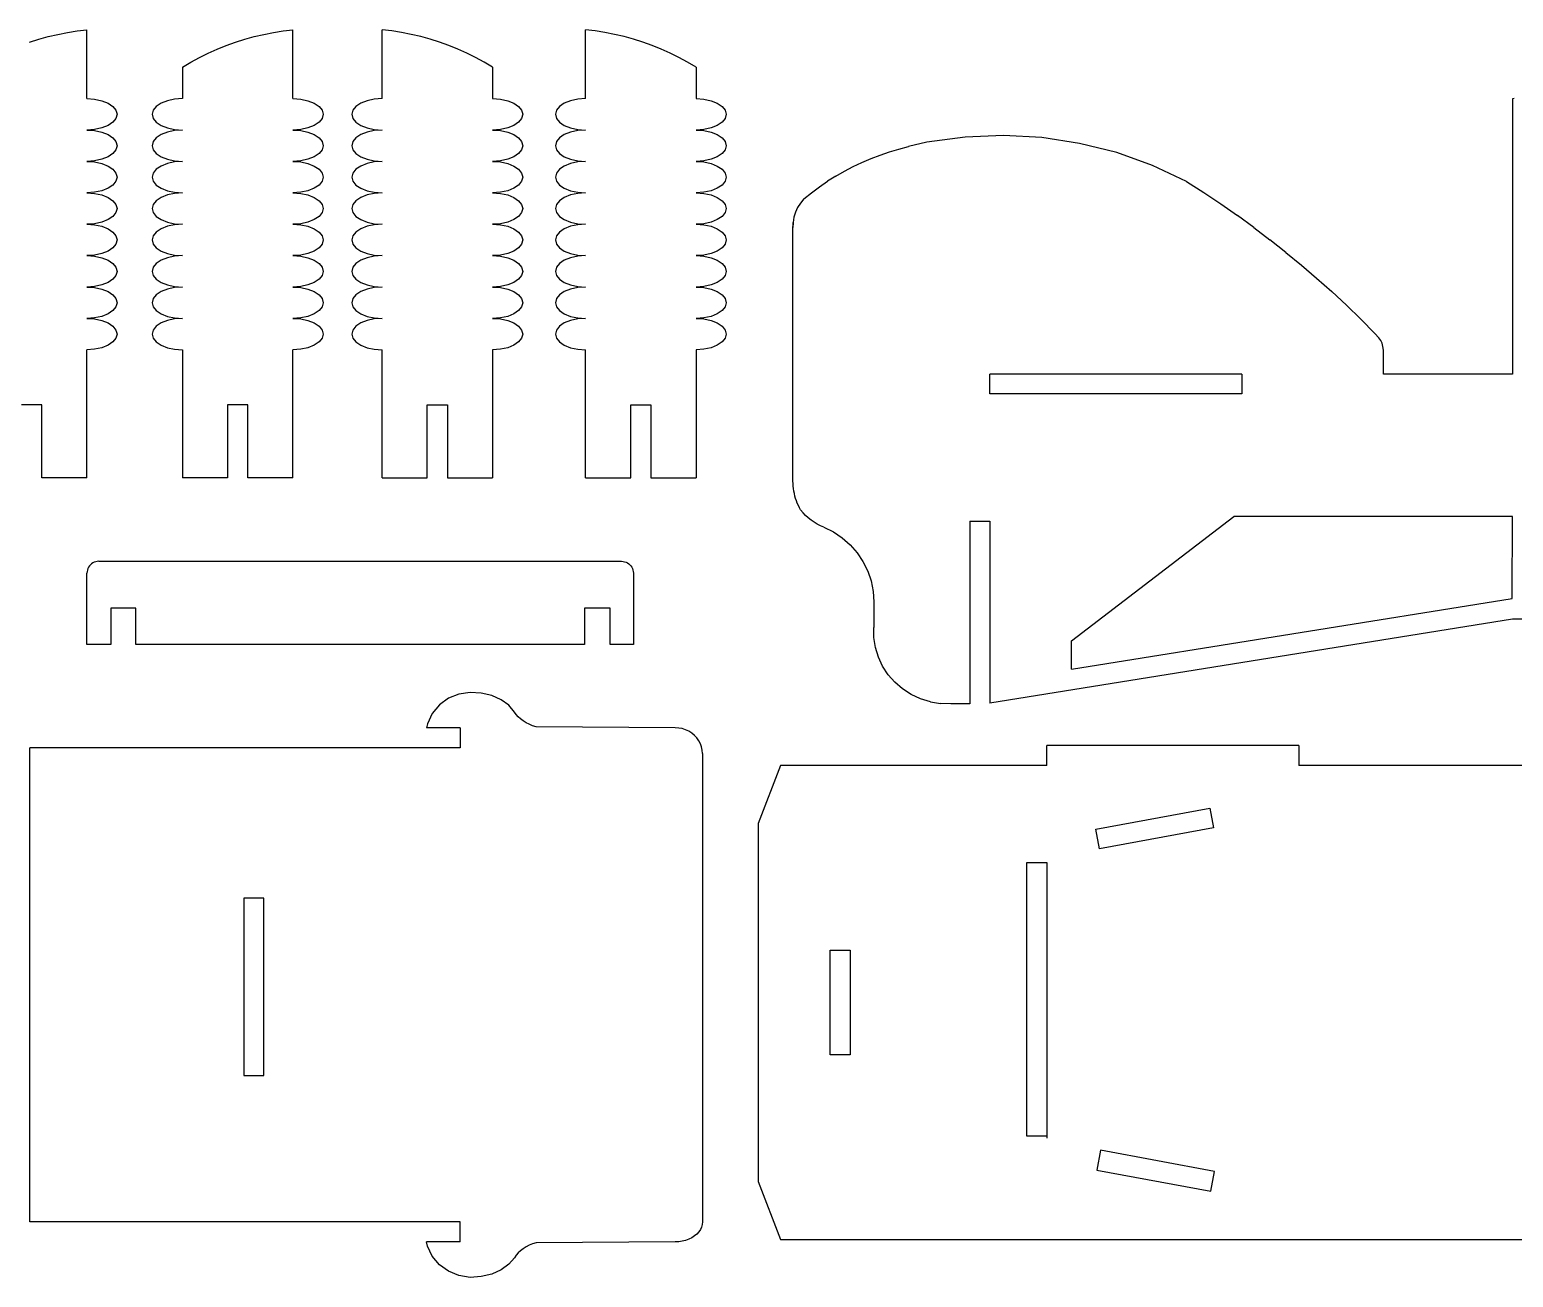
# Model space of a CAD drawing. Extents: x -264 to 264, y -276 to 276.
# Drawn here: x -4.7 to 143, y -270.2 to -146 of the extents above; entities that cross this region are included whole.
import ezdxf

# ---------------------------------------------------------------- set-up
doc = ezdxf.new("R2010")
doc.units = 0
doc.header["$MEASUREMENT"] = 0
doc.layers.get('0').update_dxf_attribs({"linetype": 'CONTINUOUS'})

msp = doc.modelspace()

# ---------------------------------------------------------------- linework, layer by layer
for p, q in [((-0.96, -146.31), (0, -146.15)), ((0, -146.15), (0.97, -146.04)), ((0.98, -152.9), (0.97, -146.04)), ((19.55, -146.31), (20.52, -146.15)), ((20.52, -146.15), (21.48, -146.04)), ((21.49, -152.9), (21.48, -146.04)), ((30.37, -152.9), (30.37, -146.04)), ((31.34, -146.15), (30.37, -146.04)), ((32.3, -146.31), (31.34, -146.15)), ((50.62, -152.9), (50.62, -146.04)), ((51.59, -146.15), (50.62, -146.04)), ((52.55, -146.31), (51.59, -146.15)), ((-4.74, -147.29), (-3.81, -146.99)), ((-3.81, -146.99), (-2.87, -146.73)), ((-2.87, -146.73), (-1.92, -146.5)), ((-1.92, -146.5), (-0.96, -146.31)), ((13.95, -147.98), (14.86, -147.62)), ((14.86, -147.62), (15.78, -147.29)), ((15.78, -147.29), (16.71, -146.99)), ((16.71, -146.99), (17.65, -146.73)), ((17.65, -146.73), (18.6, -146.5)), ((18.6, -146.5), (19.55, -146.31)), ((33.26, -146.5), (32.3, -146.31)), ((34.21, -146.73), (33.26, -146.5)), ((35.15, -146.99), (34.21, -146.73)), ((36.08, -147.29), (35.15, -146.99)), ((37, -147.62), (36.08, -147.29)), ((37.9, -147.98), (37, -147.62)), ((53.51, -146.5), (52.55, -146.31)), ((54.46, -146.73), (53.51, -146.5)), ((55.4, -146.99), (54.46, -146.73)), ((56.33, -147.29), (55.4, -146.99)), ((57.25, -147.62), (56.33, -147.29)), ((58.15, -147.98), (57.25, -147.62)), ((11.33, -149.28), (12.19, -148.82)), ((12.19, -148.82), (13.06, -148.38)), ((13.06, -148.38), (13.95, -147.98)), ((38.79, -148.38), (37.9, -147.98)), ((39.67, -148.82), (38.79, -148.38)), ((40.53, -149.28), (39.67, -148.82)), ((59.04, -148.38), (58.15, -147.98)), ((59.92, -148.82), (59.04, -148.38)), ((60.78, -149.28), (59.92, -148.82)), ((10.49, -149.78), (11.33, -149.28)), ((10.49, -149.78), (10.49, -152.9)), ((41.37, -149.78), (40.53, -149.28)), ((41.37, -149.78), (41.37, -152.9)), ((61.62, -149.78), (60.78, -149.28)), ((61.62, -149.78), (61.62, -152.9)), ((0.98, -152.9), (1.75, -152.95)), ((1.75, -152.95), (2.48, -153.11)), ((2.48, -153.11), (3.1, -153.36)), ((3.1, -153.36), (3.57, -153.68)), ((8.37, -153.36), (7.89, -153.68)), ((8.99, -153.11), (8.37, -153.36)), ((9.71, -152.95), (8.99, -153.11)), ((10.49, -152.9), (9.71, -152.95)), ((21.49, -152.9), (22.27, -152.95)), ((22.27, -152.95), (22.99, -153.11)), ((22.99, -153.11), (23.61, -153.36)), ((23.61, -153.36), (24.09, -153.68)), ((28.24, -153.36), (27.77, -153.68)), ((28.87, -153.11), (28.24, -153.36)), ((29.59, -152.95), (28.87, -153.11)), ((30.37, -152.9), (29.59, -152.95)), ((41.37, -152.9), (42.14, -152.95)), ((42.14, -152.95), (42.87, -153.11)), ((42.87, -153.11), (43.49, -153.36)), ((43.49, -153.36), (43.96, -153.68)), ((48.49, -153.36), (48.02, -153.68)), ((49.12, -153.11), (48.49, -153.36)), ((49.84, -152.95), (49.12, -153.11)), ((50.62, -152.9), (49.84, -152.95)), ((61.62, -152.9), (62.39, -152.95)), ((62.39, -152.95), (63.12, -153.11)), ((63.12, -153.11), (63.74, -153.36)), ((63.74, -153.36), (64.21, -153.68)), ((143.05, -152.9), (142.91, -152.91)), ((142.91, -152.91), (142.91, -180.31)), ((3.57, -153.68), (3.87, -154.06)), ((3.87, -154.87), (3.57, -155.25)), ((3.87, -154.06), (3.98, -154.46)), ((3.98, -154.46), (3.87, -154.87)), ((7.59, -154.06), (7.49, -154.46)), ((7.49, -154.46), (7.59, -154.87)), ((7.89, -153.68), (7.59, -154.06)), ((7.59, -154.87), (7.89, -155.25)), ((24.09, -153.68), (24.39, -154.06)), ((24.39, -154.87), (24.09, -155.25)), ((24.39, -154.06), (24.49, -154.46)), ((24.49, -154.46), (24.39, -154.87)), ((27.47, -154.06), (27.37, -154.46)), ((27.37, -154.46), (27.47, -154.87)), ((27.77, -153.68), (27.47, -154.06)), ((27.47, -154.87), (27.77, -155.25)), ((43.96, -153.68), (44.26, -154.06)), ((44.26, -154.87), (43.96, -155.25)), ((44.26, -154.06), (44.37, -154.46)), ((44.37, -154.46), (44.26, -154.87)), ((47.72, -154.06), (47.62, -154.46)), ((47.62, -154.46), (47.72, -154.87)), ((48.02, -153.68), (47.72, -154.06)), ((47.72, -154.87), (48.02, -155.25)), ((64.21, -153.68), (64.51, -154.06)), ((64.51, -154.87), (64.21, -155.25)), ((64.51, -154.06), (64.62, -154.46)), ((64.62, -154.46), (64.51, -154.87)), ((1.75, -155.97), (0.98, -156.03)), ((0.98, -156.03), (1.75, -156.08)), ((2.48, -155.82), (1.75, -155.97)), ((1.75, -156.08), (2.48, -156.24)), ((3.1, -155.57), (2.48, -155.82)), ((2.48, -156.24), (3.1, -156.48)), ((3.57, -155.25), (3.1, -155.57)), ((3.1, -156.48), (3.57, -156.81)), ((7.89, -155.25), (8.37, -155.57)), ((8.37, -156.48), (7.89, -156.81)), ((8.37, -155.57), (8.99, -155.82)), ((8.99, -156.24), (8.37, -156.48)), ((8.99, -155.82), (9.71, -155.97)), ((9.71, -156.08), (8.99, -156.24)), ((9.71, -155.97), (10.49, -156.03)), ((10.49, -156.03), (9.71, -156.08)), ((22.27, -155.97), (21.49, -156.03)), ((21.49, -156.03), (22.27, -156.08)), ((22.99, -155.82), (22.27, -155.97)), ((22.27, -156.08), (22.99, -156.24)), ((23.61, -155.57), (22.99, -155.82)), ((22.99, -156.24), (23.61, -156.48)), ((24.09, -155.25), (23.61, -155.57)), ((23.61, -156.48), (24.09, -156.81)), ((27.77, -155.25), (28.24, -155.57)), ((28.24, -156.48), (27.77, -156.81)), ((28.24, -155.57), (28.87, -155.82)), ((28.87, -156.24), (28.24, -156.48)), ((28.87, -155.82), (29.59, -155.97)), ((29.59, -156.08), (28.87, -156.24)), ((29.59, -155.97), (30.37, -156.03)), ((30.37, -156.03), (29.59, -156.08)), ((42.14, -155.97), (41.37, -156.03)), ((41.37, -156.03), (42.14, -156.08)), ((42.87, -155.82), (42.14, -155.97)), ((42.14, -156.08), (42.87, -156.24)), ((43.49, -155.57), (42.87, -155.82)), ((42.87, -156.24), (43.49, -156.48)), ((43.96, -155.25), (43.49, -155.57)), ((43.49, -156.48), (43.96, -156.81)), ((48.02, -155.25), (48.49, -155.57)), ((48.49, -156.48), (48.02, -156.81)), ((48.49, -155.57), (49.12, -155.82)), ((49.12, -156.24), (48.49, -156.48)), ((49.12, -155.82), (49.84, -155.97)), ((49.84, -156.08), (49.12, -156.24)), ((49.84, -155.97), (50.62, -156.03)), ((50.62, -156.03), (49.84, -156.08)), ((62.39, -155.97), (61.62, -156.03)), ((61.62, -156.03), (62.39, -156.08)), ((63.12, -155.82), (62.39, -155.97)), ((62.39, -156.08), (63.12, -156.24)), ((63.74, -155.57), (63.12, -155.82)), ((63.12, -156.24), (63.74, -156.48)), ((64.21, -155.25), (63.74, -155.57)), ((63.74, -156.48), (64.21, -156.81)), ((3.57, -156.81), (3.87, -157.18)), ((3.87, -157.99), (3.57, -158.37)), ((3.87, -157.18), (3.98, -157.59)), ((3.98, -157.59), (3.87, -157.99)), ((7.59, -157.18), (7.49, -157.59)), ((7.49, -157.59), (7.59, -157.99)), ((7.89, -156.81), (7.59, -157.18)), ((7.59, -157.99), (7.89, -158.37)), ((24.09, -156.81), (24.39, -157.18)), ((24.39, -157.99), (24.09, -158.37)), ((24.39, -157.18), (24.49, -157.59)), ((24.49, -157.59), (24.39, -157.99)), ((27.47, -157.18), (27.37, -157.59)), ((27.37, -157.59), (27.47, -157.99)), ((27.77, -156.81), (27.47, -157.18)), ((27.47, -157.99), (27.77, -158.37)), ((43.96, -156.81), (44.26, -157.18)), ((44.26, -157.99), (43.96, -158.37)), ((44.26, -157.18), (44.37, -157.59)), ((44.37, -157.59), (44.26, -157.99)), ((47.72, -157.18), (47.62, -157.59)), ((47.62, -157.59), (47.72, -157.99)), ((48.02, -156.81), (47.72, -157.18)), ((47.72, -157.99), (48.02, -158.37)), ((64.21, -156.81), (64.51, -157.18)), ((64.51, -157.99), (64.21, -158.37)), ((64.51, -157.18), (64.62, -157.59)), ((64.62, -157.59), (64.51, -157.99)), ((80.88, -158.2), (81.81, -157.92)), ((81.81, -157.92), (82.76, -157.68)), ((84.61, -157.24), (82.76, -157.68)), ((88.4, -156.73), (84.61, -157.24)), ((92.22, -156.57), (88.4, -156.73)), ((96.04, -156.78), (92.22, -156.57)), ((99.81, -157.35), (96.04, -156.78)), ((103.5, -158.27), (99.81, -157.35)), ((1.75, -159.1), (0.98, -159.15)), ((0.98, -159.15), (1.75, -159.2)), ((2.48, -158.94), (1.75, -159.1)), ((1.75, -159.2), (2.48, -159.36)), ((3.1, -158.69), (2.48, -158.94)), ((2.48, -159.36), (3.1, -159.61)), ((3.57, -158.37), (3.1, -158.69)), ((7.89, -158.37), (8.37, -158.69)), ((8.37, -158.69), (8.99, -158.94)), ((8.99, -159.36), (8.37, -159.61)), ((8.99, -158.94), (9.71, -159.1)), ((9.71, -159.2), (8.99, -159.36)), ((9.71, -159.1), (10.49, -159.15)), ((10.49, -159.15), (9.71, -159.2)), ((22.27, -159.1), (21.49, -159.15)), ((21.49, -159.15), (22.27, -159.2)), ((22.99, -158.94), (22.27, -159.1)), ((22.27, -159.2), (22.99, -159.36)), ((23.61, -158.69), (22.99, -158.94)), ((22.99, -159.36), (23.61, -159.61)), ((24.09, -158.37), (23.61, -158.69)), ((27.77, -158.37), (28.24, -158.69)), ((28.24, -158.69), (28.87, -158.94)), ((28.87, -159.36), (28.24, -159.61)), ((28.87, -158.94), (29.59, -159.1)), ((29.59, -159.2), (28.87, -159.36)), ((29.59, -159.1), (30.37, -159.15)), ((30.37, -159.15), (29.59, -159.2)), ((42.14, -159.1), (41.37, -159.15)), ((41.37, -159.15), (42.14, -159.2)), ((42.87, -158.94), (42.14, -159.1)), ((42.14, -159.2), (42.87, -159.36)), ((43.49, -158.69), (42.87, -158.94)), ((42.87, -159.36), (43.49, -159.61)), ((43.96, -158.37), (43.49, -158.69)), ((48.02, -158.37), (48.49, -158.69)), ((48.49, -158.69), (49.12, -158.94)), ((49.12, -159.36), (48.49, -159.61)), ((49.12, -158.94), (49.84, -159.1)), ((49.84, -159.2), (49.12, -159.36)), ((49.84, -159.1), (50.62, -159.15)), ((50.62, -159.15), (49.84, -159.2)), ((62.39, -159.1), (61.62, -159.15)), ((61.62, -159.15), (62.39, -159.2)), ((63.12, -158.94), (62.39, -159.1)), ((62.39, -159.2), (63.12, -159.36)), ((63.74, -158.69), (63.12, -158.94)), ((63.12, -159.36), (63.74, -159.61)), ((64.21, -158.37), (63.74, -158.69)), ((77.26, -159.67), (78.14, -159.25)), ((78.14, -159.25), (79.04, -158.87)), ((79.04, -158.87), (79.95, -158.52)), ((79.95, -158.52), (80.88, -158.2)), ((107.06, -159.54), (103.5, -158.27)), ((3.1, -159.61), (3.57, -159.93)), ((3.57, -159.93), (3.87, -160.31)), ((3.87, -160.31), (3.98, -160.71)), ((3.98, -160.71), (3.87, -161.12)), ((7.59, -160.31), (7.49, -160.71)), ((7.49, -160.71), (7.59, -161.12)), ((7.89, -159.93), (7.59, -160.31)), ((8.37, -159.61), (7.89, -159.93)), ((23.61, -159.61), (24.09, -159.93)), ((24.09, -159.93), (24.39, -160.31)), ((24.39, -160.31), (24.49, -160.71)), ((24.49, -160.71), (24.39, -161.12)), ((27.47, -160.31), (27.37, -160.71)), ((27.37, -160.71), (27.47, -161.12)), ((27.77, -159.93), (27.47, -160.31)), ((28.24, -159.61), (27.77, -159.93)), ((43.49, -159.61), (43.96, -159.93)), ((43.96, -159.93), (44.26, -160.31)), ((44.26, -160.31), (44.37, -160.71)), ((44.37, -160.71), (44.26, -161.12)), ((47.72, -160.31), (47.62, -160.71)), ((47.62, -160.71), (47.72, -161.12)), ((48.02, -159.93), (47.72, -160.31)), ((48.49, -159.61), (48.02, -159.93)), ((63.74, -159.61), (64.21, -159.93)), ((64.21, -159.93), (64.51, -160.31)), ((64.51, -160.31), (64.62, -160.71)), ((64.62, -160.71), (64.51, -161.12)), ((75.54, -160.61), (74.71, -161.13)), ((75.54, -160.61), (76.39, -160.13)), ((76.39, -160.13), (77.26, -159.67)), ((110.46, -161.14), (107.06, -159.54)), ((1.75, -162.22), (0.98, -162.28)), ((0.98, -162.28), (1.75, -162.33)), ((2.48, -162.07), (1.75, -162.22)), ((1.75, -162.33), (2.48, -162.49)), ((3.1, -161.82), (2.48, -162.07)), ((3.57, -161.5), (3.1, -161.82)), ((3.87, -161.12), (3.57, -161.5)), ((7.59, -161.12), (7.89, -161.5)), ((7.89, -161.5), (8.37, -161.82)), ((8.37, -161.82), (8.99, -162.07)), ((8.99, -162.07), (9.71, -162.22)), ((9.71, -162.33), (8.99, -162.49)), ((9.71, -162.22), (10.49, -162.28)), ((10.49, -162.28), (9.71, -162.33)), ((22.27, -162.22), (21.49, -162.28)), ((21.49, -162.28), (22.27, -162.33)), ((22.99, -162.07), (22.27, -162.22)), ((22.27, -162.33), (22.99, -162.49)), ((23.61, -161.82), (22.99, -162.07)), ((24.09, -161.5), (23.61, -161.82)), ((24.39, -161.12), (24.09, -161.5)), ((27.47, -161.12), (27.77, -161.5)), ((27.77, -161.5), (28.24, -161.82)), ((28.24, -161.82), (28.87, -162.07)), ((28.87, -162.07), (29.59, -162.22)), ((29.59, -162.33), (28.87, -162.49)), ((29.59, -162.22), (30.37, -162.28)), ((30.37, -162.28), (29.59, -162.33)), ((42.14, -162.22), (41.37, -162.28)), ((41.37, -162.28), (42.14, -162.33)), ((42.87, -162.07), (42.14, -162.22)), ((42.14, -162.33), (42.87, -162.49)), ((43.49, -161.82), (42.87, -162.07)), ((43.96, -161.5), (43.49, -161.82)), ((44.26, -161.12), (43.96, -161.5)), ((47.72, -161.12), (48.02, -161.5)), ((48.02, -161.5), (48.49, -161.82)), ((48.49, -161.82), (49.12, -162.07)), ((49.12, -162.07), (49.84, -162.22)), ((49.84, -162.33), (49.12, -162.49)), ((49.84, -162.22), (50.62, -162.28)), ((50.62, -162.28), (49.84, -162.33)), ((62.39, -162.22), (61.62, -162.28)), ((61.62, -162.28), (62.39, -162.33)), ((63.12, -162.07), (62.39, -162.22)), ((62.39, -162.33), (63.12, -162.49)), ((63.74, -161.82), (63.12, -162.07)), ((64.21, -161.5), (63.74, -161.82)), ((64.51, -161.12), (64.21, -161.5)), ((72.35, -162.88), (73.12, -162.26)), ((73.12, -162.26), (73.9, -161.68)), ((73.9, -161.68), (74.71, -161.13)), ((110.46, -161.14), (112.17, -162.24)), ((112.17, -162.24), (113.85, -163.38)), ((2.48, -162.49), (3.1, -162.73)), ((3.1, -162.73), (3.57, -163.06)), ((3.57, -163.06), (3.87, -163.43)), ((3.87, -163.43), (3.98, -163.84)), ((3.98, -163.84), (3.87, -164.24)), ((7.59, -163.43), (7.49, -163.84)), ((7.49, -163.84), (7.59, -164.24)), ((7.89, -163.06), (7.59, -163.43)), ((8.37, -162.73), (7.89, -163.06)), ((8.99, -162.49), (8.37, -162.73)), ((22.99, -162.49), (23.61, -162.73)), ((23.61, -162.73), (24.09, -163.06)), ((24.09, -163.06), (24.39, -163.43)), ((24.39, -163.43), (24.49, -163.84)), ((24.49, -163.84), (24.39, -164.24)), ((27.47, -163.43), (27.37, -163.84)), ((27.37, -163.84), (27.47, -164.24)), ((27.77, -163.06), (27.47, -163.43)), ((28.24, -162.73), (27.77, -163.06)), ((28.87, -162.49), (28.24, -162.73)), ((42.87, -162.49), (43.49, -162.73)), ((43.49, -162.73), (43.96, -163.06)), ((43.96, -163.06), (44.26, -163.43)), ((44.26, -163.43), (44.37, -163.84)), ((44.37, -163.84), (44.26, -164.24)), ((47.72, -163.43), (47.62, -163.84)), ((47.62, -163.84), (47.72, -164.24)), ((48.02, -163.06), (47.72, -163.43)), ((48.49, -162.73), (48.02, -163.06)), ((49.12, -162.49), (48.49, -162.73)), ((63.12, -162.49), (63.74, -162.73)), ((63.74, -162.73), (64.21, -163.06)), ((64.21, -163.06), (64.51, -163.43)), ((64.51, -163.43), (64.62, -163.84)), ((64.62, -163.84), (64.51, -164.24)), ((71.73, -163.74), (71.51, -164.21)), ((72.01, -163.29), (71.73, -163.74)), ((72.35, -162.88), (72.01, -163.29)), ((113.85, -163.38), (115.51, -164.54)), ((1.75, -165.35), (0.98, -165.4)), ((0.98, -165.4), (1.75, -165.45)), ((2.48, -165.19), (1.75, -165.35)), ((3.1, -164.94), (2.48, -165.19)), ((3.57, -164.62), (3.1, -164.94)), ((3.87, -164.24), (3.57, -164.62)), ((7.59, -164.24), (7.89, -164.62)), ((7.89, -164.62), (8.37, -164.94)), ((8.37, -164.94), (8.99, -165.19)), ((8.99, -165.19), (9.71, -165.35)), ((9.71, -165.35), (10.49, -165.4)), ((10.49, -165.4), (9.71, -165.45)), ((22.27, -165.35), (21.49, -165.4)), ((21.49, -165.4), (22.27, -165.45)), ((22.99, -165.19), (22.27, -165.35)), ((23.61, -164.94), (22.99, -165.19)), ((24.09, -164.62), (23.61, -164.94)), ((24.39, -164.24), (24.09, -164.62)), ((27.47, -164.24), (27.77, -164.62)), ((27.77, -164.62), (28.24, -164.94)), ((28.24, -164.94), (28.87, -165.19)), ((28.87, -165.19), (29.59, -165.35)), ((29.59, -165.35), (30.37, -165.4)), ((30.37, -165.4), (29.59, -165.45)), ((42.14, -165.35), (41.37, -165.4)), ((41.37, -165.4), (42.14, -165.45)), ((42.87, -165.19), (42.14, -165.35)), ((43.49, -164.94), (42.87, -165.19)), ((43.96, -164.62), (43.49, -164.94)), ((44.26, -164.24), (43.96, -164.62)), ((47.72, -164.24), (48.02, -164.62)), ((48.02, -164.62), (48.49, -164.94)), ((48.49, -164.94), (49.12, -165.19)), ((49.12, -165.19), (49.84, -165.35)), ((49.84, -165.35), (50.62, -165.4)), ((50.62, -165.4), (49.84, -165.45)), ((62.39, -165.35), (61.62, -165.4)), ((61.62, -165.4), (62.39, -165.45)), ((63.12, -165.19), (62.39, -165.35)), ((63.74, -164.94), (63.12, -165.19)), ((64.21, -164.62), (63.74, -164.94)), ((64.51, -164.24), (64.21, -164.62)), ((71.27, -165.99), (71.28, -165.22)), ((71.28, -165.22), (71.27, -165.73)), ((71.36, -164.71), (71.28, -165.22)), ((71.51, -164.21), (71.36, -164.71)), ((117.14, -165.73), (115.51, -164.54)), ((1.75, -165.45), (2.48, -165.61)), ((2.48, -165.61), (3.1, -165.86)), ((3.1, -165.86), (3.57, -166.18)), ((3.57, -166.18), (3.87, -166.56)), ((3.87, -166.56), (3.98, -166.96)), ((7.59, -166.56), (7.49, -166.96)), ((7.89, -166.18), (7.59, -166.56)), ((8.37, -165.86), (7.89, -166.18)), ((8.99, -165.61), (8.37, -165.86)), ((9.71, -165.45), (8.99, -165.61)), ((22.27, -165.45), (22.99, -165.61)), ((22.99, -165.61), (23.61, -165.86)), ((23.61, -165.86), (24.09, -166.18)), ((24.09, -166.18), (24.39, -166.56)), ((24.39, -166.56), (24.49, -166.96)), ((27.47, -166.56), (27.37, -166.96)), ((27.77, -166.18), (27.47, -166.56)), ((28.24, -165.86), (27.77, -166.18)), ((28.87, -165.61), (28.24, -165.86)), ((29.59, -165.45), (28.87, -165.61)), ((42.14, -165.45), (42.87, -165.61)), ((42.87, -165.61), (43.49, -165.86)), ((43.49, -165.86), (43.96, -166.18)), ((43.96, -166.18), (44.26, -166.56)), ((44.26, -166.56), (44.37, -166.96)), ((47.72, -166.56), (47.62, -166.96)), ((48.02, -166.18), (47.72, -166.56)), ((48.49, -165.86), (48.02, -166.18)), ((49.12, -165.61), (48.49, -165.86)), ((49.84, -165.45), (49.12, -165.61)), ((62.39, -165.45), (63.12, -165.61)), ((63.12, -165.61), (63.74, -165.86)), ((63.74, -165.86), (64.21, -166.18)), ((64.21, -166.18), (64.51, -166.56)), ((64.51, -166.56), (64.62, -166.96)), ((71.27, -165.99), (71.27, -165.73)), ((71.27, -190.97), (71.27, -165.99)), ((117.14, -165.73), (118.75, -166.95)), ((2.48, -168.32), (1.75, -168.47)), ((3.1, -168.07), (2.48, -168.32)), ((3.57, -167.75), (3.1, -168.07)), ((3.87, -167.37), (3.57, -167.75)), ((3.98, -166.96), (3.87, -167.37)), ((7.49, -166.96), (7.59, -167.37)), ((7.59, -167.37), (7.89, -167.75)), ((7.89, -167.75), (8.37, -168.07)), ((8.37, -168.07), (8.99, -168.32)), ((8.99, -168.32), (9.71, -168.47)), ((22.99, -168.32), (22.27, -168.47)), ((23.61, -168.07), (22.99, -168.32)), ((24.09, -167.75), (23.61, -168.07)), ((24.39, -167.37), (24.09, -167.75)), ((24.49, -166.96), (24.39, -167.37)), ((27.37, -166.96), (27.47, -167.37)), ((27.47, -167.37), (27.77, -167.75)), ((27.77, -167.75), (28.24, -168.07)), ((28.24, -168.07), (28.87, -168.32)), ((28.87, -168.32), (29.59, -168.47)), ((42.87, -168.32), (42.14, -168.47)), ((43.49, -168.07), (42.87, -168.32)), ((43.96, -167.75), (43.49, -168.07)), ((44.26, -167.37), (43.96, -167.75)), ((44.37, -166.96), (44.26, -167.37)), ((47.62, -166.96), (47.72, -167.37)), ((47.72, -167.37), (48.02, -167.75)), ((48.02, -167.75), (48.49, -168.07)), ((48.49, -168.07), (49.12, -168.32)), ((49.12, -168.32), (49.84, -168.47)), ((63.12, -168.32), (62.39, -168.47)), ((63.74, -168.07), (63.12, -168.32)), ((64.21, -167.75), (63.74, -168.07)), ((64.51, -167.37), (64.21, -167.75)), ((64.62, -166.96), (64.51, -167.37)), ((120.32, -168.2), (118.75, -166.95)), ((120.32, -168.2), (121.88, -169.48)), ((1.75, -168.47), (0.98, -168.53)), ((0.98, -168.53), (1.75, -168.58)), ((1.75, -168.58), (2.48, -168.74)), ((2.48, -168.74), (3.1, -168.98)), ((3.1, -168.98), (3.57, -169.31)), ((3.57, -169.31), (3.87, -169.68)), ((3.87, -169.68), (3.98, -170.09)), ((7.59, -169.68), (7.49, -170.09)), ((7.89, -169.31), (7.59, -169.68)), ((8.37, -168.98), (7.89, -169.31)), ((8.99, -168.74), (8.37, -168.98)), ((9.71, -168.58), (8.99, -168.74)), ((9.71, -168.47), (10.49, -168.53)), ((10.49, -168.53), (9.71, -168.58)), ((22.27, -168.47), (21.49, -168.53)), ((21.49, -168.53), (22.27, -168.58)), ((22.27, -168.58), (22.99, -168.74)), ((22.99, -168.74), (23.61, -168.98)), ((23.61, -168.98), (24.09, -169.31)), ((24.09, -169.31), (24.39, -169.68)), ((24.39, -169.68), (24.49, -170.09)), ((27.47, -169.68), (27.37, -170.09)), ((27.77, -169.31), (27.47, -169.68)), ((28.24, -168.98), (27.77, -169.31)), ((28.87, -168.74), (28.24, -168.98)), ((29.59, -168.58), (28.87, -168.74)), ((29.59, -168.47), (30.37, -168.53)), ((30.37, -168.53), (29.59, -168.58)), ((42.14, -168.47), (41.37, -168.53)), ((41.37, -168.53), (42.14, -168.58)), ((42.14, -168.58), (42.87, -168.74)), ((42.87, -168.74), (43.49, -168.98)), ((43.49, -168.98), (43.96, -169.31)), ((43.96, -169.31), (44.26, -169.68)), ((44.26, -169.68), (44.37, -170.09)), ((47.72, -169.68), (47.62, -170.09)), ((48.02, -169.31), (47.72, -169.68)), ((48.49, -168.98), (48.02, -169.31)), ((49.12, -168.74), (48.49, -168.98)), ((49.84, -168.58), (49.12, -168.74)), ((49.84, -168.47), (50.62, -168.53)), ((50.62, -168.53), (49.84, -168.58)), ((62.39, -168.47), (61.62, -168.53)), ((61.62, -168.53), (62.39, -168.58)), ((62.39, -168.58), (63.12, -168.74)), ((63.12, -168.74), (63.74, -168.98)), ((63.74, -168.98), (64.21, -169.31)), ((64.21, -169.31), (64.51, -169.68)), ((64.51, -169.68), (64.62, -170.09)), ((121.88, -169.48), (123.4, -170.78)), ((3.1, -171.19), (2.48, -171.44)), ((3.57, -170.87), (3.1, -171.19)), ((3.87, -170.49), (3.57, -170.87)), ((3.98, -170.09), (3.87, -170.49)), ((7.49, -170.09), (7.59, -170.49)), ((7.59, -170.49), (7.89, -170.87)), ((7.89, -170.87), (8.37, -171.19)), ((8.37, -171.19), (8.99, -171.44)), ((23.61, -171.19), (22.99, -171.44)), ((24.09, -170.87), (23.61, -171.19)), ((24.39, -170.49), (24.09, -170.87)), ((24.49, -170.09), (24.39, -170.49)), ((27.37, -170.09), (27.47, -170.49)), ((27.47, -170.49), (27.77, -170.87)), ((27.77, -170.87), (28.24, -171.19)), ((28.24, -171.19), (28.87, -171.44)), ((43.49, -171.19), (42.87, -171.44)), ((43.96, -170.87), (43.49, -171.19)), ((44.26, -170.49), (43.96, -170.87)), ((44.37, -170.09), (44.26, -170.49)), ((47.62, -170.09), (47.72, -170.49)), ((47.72, -170.49), (48.02, -170.87)), ((48.02, -170.87), (48.49, -171.19)), ((48.49, -171.19), (49.12, -171.44)), ((63.74, -171.19), (63.12, -171.44)), ((64.21, -170.87), (63.74, -171.19)), ((64.51, -170.49), (64.21, -170.87)), ((64.62, -170.09), (64.51, -170.49)), ((123.4, -170.78), (124.9, -172.11)), ((1.75, -171.6), (0.98, -171.65)), ((0.98, -171.65), (1.75, -171.7)), ((2.48, -171.44), (1.75, -171.6)), ((1.75, -171.7), (2.48, -171.86)), ((2.48, -171.86), (3.1, -172.11)), ((3.1, -172.11), (3.57, -172.43)), ((3.57, -172.43), (3.87, -172.81)), ((7.89, -172.43), (7.59, -172.81)), ((8.37, -172.11), (7.89, -172.43)), ((8.99, -171.86), (8.37, -172.11)), ((8.99, -171.44), (9.71, -171.6)), ((9.71, -171.7), (8.99, -171.86)), ((9.71, -171.6), (10.49, -171.65)), ((10.49, -171.65), (9.71, -171.7)), ((22.27, -171.6), (21.49, -171.65)), ((21.49, -171.65), (22.27, -171.7)), ((22.99, -171.44), (22.27, -171.6)), ((22.27, -171.7), (22.99, -171.86)), ((22.99, -171.86), (23.61, -172.11)), ((23.61, -172.11), (24.09, -172.43)), ((24.09, -172.43), (24.39, -172.81)), ((27.77, -172.43), (27.47, -172.81)), ((28.24, -172.11), (27.77, -172.43)), ((28.87, -171.86), (28.24, -172.11)), ((28.87, -171.44), (29.59, -171.6)), ((29.59, -171.7), (28.87, -171.86)), ((29.59, -171.6), (30.37, -171.65)), ((30.37, -171.65), (29.59, -171.7)), ((42.14, -171.6), (41.37, -171.65)), ((41.37, -171.65), (42.14, -171.7)), ((42.87, -171.44), (42.14, -171.6)), ((42.14, -171.7), (42.87, -171.86)), ((42.87, -171.86), (43.49, -172.11)), ((43.49, -172.11), (43.96, -172.43)), ((43.96, -172.43), (44.26, -172.81)), ((48.02, -172.43), (47.72, -172.81)), ((48.49, -172.11), (48.02, -172.43)), ((49.12, -171.86), (48.49, -172.11)), ((49.12, -171.44), (49.84, -171.6)), ((49.84, -171.7), (49.12, -171.86)), ((49.84, -171.6), (50.62, -171.65)), ((50.62, -171.65), (49.84, -171.7)), ((62.39, -171.6), (61.62, -171.65)), ((61.62, -171.65), (62.39, -171.7)), ((63.12, -171.44), (62.39, -171.6)), ((62.39, -171.7), (63.12, -171.86)), ((63.12, -171.86), (63.74, -172.11)), ((63.74, -172.11), (64.21, -172.43)), ((64.21, -172.43), (64.51, -172.81)), ((124.9, -172.11), (126.37, -173.47)), ((3.57, -174), (3.1, -174.32)), ((3.87, -173.62), (3.57, -174)), ((3.87, -172.81), (3.98, -173.21)), ((3.98, -173.21), (3.87, -173.62)), ((7.59, -172.81), (7.49, -173.21)), ((7.49, -173.21), (7.59, -173.62)), ((7.59, -173.62), (7.89, -174)), ((7.89, -174), (8.37, -174.32)), ((24.09, -174), (23.61, -174.32)), ((24.39, -173.62), (24.09, -174)), ((24.39, -172.81), (24.49, -173.21)), ((24.49, -173.21), (24.39, -173.62)), ((27.47, -172.81), (27.37, -173.21)), ((27.37, -173.21), (27.47, -173.62)), ((27.47, -173.62), (27.77, -174)), ((27.77, -174), (28.24, -174.32)), ((43.96, -174), (43.49, -174.32)), ((44.26, -173.62), (43.96, -174)), ((44.26, -172.81), (44.37, -173.21)), ((44.37, -173.21), (44.26, -173.62)), ((47.72, -172.81), (47.62, -173.21)), ((47.62, -173.21), (47.72, -173.62)), ((47.72, -173.62), (48.02, -174)), ((48.02, -174), (48.49, -174.32)), ((64.21, -174), (63.74, -174.32)), ((64.51, -173.62), (64.21, -174)), ((64.51, -172.81), (64.62, -173.21)), ((64.62, -173.21), (64.51, -173.62)), ((126.37, -173.47), (127.8, -174.86)), ((1.75, -174.72), (0.98, -174.78)), ((0.98, -174.78), (1.75, -174.83)), ((2.48, -174.57), (1.75, -174.72)), ((1.75, -174.83), (2.48, -174.99)), ((3.1, -174.32), (2.48, -174.57)), ((2.48, -174.99), (3.1, -175.23)), ((3.1, -175.23), (3.57, -175.56)), ((3.57, -175.56), (3.87, -175.93)), ((7.89, -175.56), (7.59, -175.93)), ((8.37, -175.23), (7.89, -175.56)), ((8.37, -174.32), (8.99, -174.57)), ((8.99, -174.99), (8.37, -175.23)), ((8.99, -174.57), (9.71, -174.72)), ((9.71, -174.83), (8.99, -174.99)), ((9.71, -174.72), (10.49, -174.78)), ((10.49, -174.78), (9.71, -174.83)), ((22.27, -174.72), (21.49, -174.78)), ((21.49, -174.78), (22.27, -174.83)), ((22.99, -174.57), (22.27, -174.72)), ((22.27, -174.83), (22.99, -174.99)), ((23.61, -174.32), (22.99, -174.57)), ((22.99, -174.99), (23.61, -175.23)), ((23.61, -175.23), (24.09, -175.56)), ((24.09, -175.56), (24.39, -175.93)), ((27.77, -175.56), (27.47, -175.93)), ((28.24, -175.23), (27.77, -175.56)), ((28.24, -174.32), (28.87, -174.57)), ((28.87, -174.99), (28.24, -175.23)), ((28.87, -174.57), (29.59, -174.72)), ((29.59, -174.83), (28.87, -174.99)), ((29.59, -174.72), (30.37, -174.78)), ((30.37, -174.78), (29.59, -174.83)), ((42.14, -174.72), (41.37, -174.78)), ((41.37, -174.78), (42.14, -174.83)), ((42.87, -174.57), (42.14, -174.72)), ((42.14, -174.83), (42.87, -174.99)), ((43.49, -174.32), (42.87, -174.57)), ((42.87, -174.99), (43.49, -175.23)), ((43.49, -175.23), (43.96, -175.56)), ((43.96, -175.56), (44.26, -175.93)), ((48.02, -175.56), (47.72, -175.93)), ((48.49, -175.23), (48.02, -175.56)), ((48.49, -174.32), (49.12, -174.57)), ((49.12, -174.99), (48.49, -175.23)), ((49.12, -174.57), (49.84, -174.72)), ((49.84, -174.83), (49.12, -174.99)), ((49.84, -174.72), (50.62, -174.78)), ((50.62, -174.78), (49.84, -174.83)), ((62.39, -174.72), (61.62, -174.78)), ((61.62, -174.78), (62.39, -174.83)), ((63.12, -174.57), (62.39, -174.72)), ((62.39, -174.83), (63.12, -174.99)), ((63.74, -174.32), (63.12, -174.57)), ((63.12, -174.99), (63.74, -175.23)), ((63.74, -175.23), (64.21, -175.56)), ((64.21, -175.56), (64.51, -175.93)), ((127.8, -174.86), (129.21, -176.27)), ((3.57, -177.12), (3.1, -177.44)), ((3.87, -176.74), (3.57, -177.12)), ((3.87, -175.93), (3.98, -176.34)), ((3.98, -176.34), (3.87, -176.74)), ((7.59, -175.93), (7.49, -176.34)), ((7.49, -176.34), (7.59, -176.74)), ((7.59, -176.74), (7.89, -177.12)), ((7.89, -177.12), (8.37, -177.44)), ((24.09, -177.12), (23.61, -177.44)), ((24.39, -176.74), (24.09, -177.12)), ((24.39, -175.93), (24.49, -176.34)), ((24.49, -176.34), (24.39, -176.74)), ((27.47, -175.93), (27.37, -176.34)), ((27.37, -176.34), (27.47, -176.74)), ((27.47, -176.74), (27.77, -177.12)), ((27.77, -177.12), (28.24, -177.44)), ((43.96, -177.12), (43.49, -177.44)), ((44.26, -176.74), (43.96, -177.12)), ((44.26, -175.93), (44.37, -176.34)), ((44.37, -176.34), (44.26, -176.74)), ((47.72, -175.93), (47.62, -176.34)), ((47.62, -176.34), (47.72, -176.74)), ((47.72, -176.74), (48.02, -177.12)), ((48.02, -177.12), (48.49, -177.44)), ((64.21, -177.12), (63.74, -177.44)), ((64.51, -176.74), (64.21, -177.12)), ((64.51, -175.93), (64.62, -176.34)), ((64.62, -176.34), (64.51, -176.74)), ((129.61, -176.72), (129.21, -176.27)), ((129.78, -176.96), (129.61, -176.72)), ((129.91, -177.25), (129.78, -176.96)), ((1.75, -177.85), (0.98, -177.9)), ((0.98, -190.65), (0.98, -177.9)), ((2.48, -177.69), (1.75, -177.85)), ((3.1, -177.44), (2.48, -177.69)), ((8.37, -177.44), (8.99, -177.69)), ((8.99, -177.69), (9.71, -177.85)), ((9.71, -177.85), (10.49, -177.9)), ((10.49, -177.9), (10.49, -190.65)), ((22.27, -177.85), (21.49, -177.9)), ((21.49, -190.65), (21.49, -177.9)), ((22.99, -177.69), (22.27, -177.85)), ((23.61, -177.44), (22.99, -177.69)), ((28.24, -177.44), (28.87, -177.69)), ((28.87, -177.69), (29.59, -177.85)), ((29.59, -177.85), (30.37, -177.9)), ((30.37, -190.65), (30.37, -177.9)), ((42.14, -177.85), (41.37, -177.9)), ((41.37, -177.9), (41.37, -190.65)), ((42.87, -177.69), (42.14, -177.85)), ((43.49, -177.44), (42.87, -177.69)), ((48.49, -177.44), (49.12, -177.69)), ((49.12, -177.69), (49.84, -177.85)), ((49.84, -177.85), (50.62, -177.9)), ((50.62, -190.65), (50.62, -177.9)), ((62.39, -177.85), (61.62, -177.9)), ((61.62, -177.9), (61.62, -190.65)), ((63.12, -177.69), (62.39, -177.85)), ((63.74, -177.44), (63.12, -177.69)), ((130, -177.58), (129.91, -177.25)), ((130.05, -177.93), (130, -177.58)), ((130.05, -178.27), (130.05, -177.93)), ((130.05, -180.31), (130.05, -178.27)), ((115.94, -180.31), (90.87, -180.31)), ((90.87, -182.28), (90.87, -180.31)), ((115.94, -180.31), (115.94, -182.28)), ((142.91, -180.31), (130.05, -180.31)), ((115.94, -182.28), (90.87, -182.28)), ((-3.52, -183.37), (-5.52, -183.37)), ((-3.52, -190.65), (-3.52, -183.37)), ((16.99, -183.37), (14.99, -183.37)), ((14.99, -183.37), (14.99, -190.65)), ((16.99, -190.65), (16.99, -183.37)), ((34.87, -190.65), (34.87, -183.37)), ((34.87, -183.37), (36.87, -183.37)), ((36.87, -183.37), (36.87, -190.65)), ((55.12, -190.65), (55.12, -183.37)), ((55.12, -183.37), (57.12, -183.37)), ((57.12, -183.37), (57.12, -190.65)), ((0.98, -190.65), (-3.52, -190.65)), ((14.99, -190.65), (10.49, -190.65)), ((21.49, -190.65), (16.99, -190.65)), ((30.37, -190.65), (34.87, -190.65)), ((36.87, -190.65), (41.37, -190.65)), ((50.62, -190.65), (55.12, -190.65)), ((57.12, -190.65), (61.62, -190.65)), ((71.28, -191.22), (71.27, -190.97)), ((71.29, -191.47), (71.28, -191.22)), ((71.32, -191.72), (71.29, -191.47)), ((71.36, -191.97), (71.32, -191.72)), ((71.41, -192.21), (71.36, -191.97)), ((71.46, -192.46), (71.41, -192.21)), ((71.53, -192.7), (71.46, -192.46)), ((71.61, -192.93), (71.53, -192.7)), ((71.7, -193.17), (71.61, -192.93)), ((71.81, -193.4), (71.7, -193.17)), ((71.92, -193.62), (71.81, -193.4)), ((72.03, -193.84), (71.92, -193.62)), ((72.27, -194.12), (72.03, -193.84)), ((72.53, -194.38), (72.27, -194.12)), ((72.8, -194.62), (72.53, -194.38)), ((73.08, -194.85), (72.8, -194.62)), ((73.38, -195.06), (73.08, -194.85)), ((98.99, -206.86), (115.17, -194.49)), ((142.91, -194.49), (115.17, -194.49)), ((142.86, -202.65), (142.91, -194.49)), ((73.69, -195.25), (73.38, -195.06)), ((74.02, -195.42), (73.69, -195.25)), ((74.35, -195.57), (74.02, -195.42)), ((74.35, -195.57), (75.3, -196.03)), ((75.3, -196.03), (76.17, -196.62)), ((88.87, -194.97), (88.87, -213.15)), ((88.87, -194.97), (90.87, -194.97)), ((90.87, -194.97), (90.87, -213.07)), ((76.17, -196.62), (76.96, -197.31)), ((76.96, -197.31), (77.66, -198.1)), ((1.34, -199.3), (1.24, -199.41)), ((1.45, -199.2), (1.34, -199.3)), ((1.58, -199.11), (1.45, -199.2)), ((1.72, -199.04), (1.58, -199.11)), ((1.86, -198.99), (1.72, -199.04)), ((2.01, -198.96), (1.86, -198.99)), ((2.16, -198.95), (2.01, -198.96)), ((2.16, -198.95), (54.21, -198.95)), ((54.21, -198.95), (54.36, -198.96)), ((54.36, -198.96), (54.51, -198.99)), ((54.51, -198.99), (54.66, -199.04)), ((54.66, -199.04), (54.8, -199.11)), ((54.8, -199.11), (54.92, -199.2)), ((54.92, -199.2), (55.04, -199.3)), ((55.04, -199.3), (55.14, -199.41)), ((77.66, -198.1), (78.24, -198.98)), ((78.24, -198.98), (78.71, -199.92)), ((1, -199.97), (0.99, -200.12)), ((0.99, -207.25), (0.99, -200.12)), ((1.03, -199.82), (1, -199.97)), ((1.08, -199.68), (1.03, -199.82)), ((1.15, -199.54), (1.08, -199.68)), ((1.24, -199.41), (1.15, -199.54)), ((55.14, -199.41), (55.22, -199.54)), ((55.22, -199.54), (55.29, -199.68)), ((55.29, -199.68), (55.34, -199.82)), ((55.34, -199.82), (55.37, -199.97)), ((55.37, -199.97), (55.38, -200.12)), ((55.38, -200.12), (55.38, -207.25)), ((78.71, -199.92), (79.05, -200.91)), ((79.05, -200.91), (79.25, -201.95)), ((79.25, -201.95), (79.32, -203)), ((5.85, -203.63), (3.37, -203.63)), ((3.37, -203.63), (3.37, -207.25)), ((5.85, -207.25), (5.85, -203.63)), ((53.06, -203.63), (50.53, -203.63)), ((50.53, -203.63), (50.53, -207.25)), ((53.06, -207.25), (53.06, -203.63)), ((79.32, -203), (79.32, -205.55)), ((98.99, -209.69), (142.86, -202.65)), ((142.91, -204.72), (90.87, -213.07)), ((176.91, -204.72), (142.91, -204.72)), ((79.33, -206.54), (79.32, -205.55)), ((79.48, -207.53), (79.33, -206.54)), ((3.37, -207.25), (0.99, -207.25)), ((50.53, -207.25), (5.85, -207.25)), ((55.38, -207.25), (53.06, -207.25)), ((79.77, -208.49), (79.48, -207.53)), ((98.99, -209.69), (98.99, -206.86)), ((80.2, -209.4), (79.77, -208.49)), ((80.75, -210.24), (80.2, -209.4)), ((81.42, -211), (80.75, -210.24)), ((82.19, -211.66), (81.42, -211)), ((36.98, -212.59), (36.08, -213.25)), ((38.02, -212.17), (36.98, -212.59)), ((39.12, -212), (38.02, -212.17)), ((40.24, -212.07), (39.12, -212)), ((41.29, -212.32), (40.24, -212.07)), ((42.23, -212.73), (41.29, -212.32)), ((83.04, -212.22), (82.19, -211.66)), ((83.97, -212.65), (83.04, -212.22)), ((84.95, -212.95), (83.97, -212.65)), ((35.37, -214.11), (34.88, -215.12)), ((36.08, -213.25), (35.37, -214.11)), ((43, -213.29), (42.23, -212.73)), ((43.55, -213.96), (43, -213.29)), ((43.71, -214.2), (43.55, -213.96)), ((84.95, -212.95), (85.97, -213.12)), ((87, -213.15), (85.97, -213.12)), ((88.87, -213.15), (87, -213.15)), ((34.88, -215.12), (34.79, -215.53)), ((38.13, -215.53), (34.79, -215.53)), ((38.13, -215.53), (38.13, -217.53)), ((43.92, -214.43), (43.71, -214.2)), ((44.15, -214.64), (43.92, -214.43)), ((44.41, -214.84), (44.15, -214.64)), ((44.7, -215.02), (44.41, -214.84)), ((45.02, -215.18), (44.7, -215.02)), ((45.35, -215.32), (45.02, -215.18)), ((45.71, -215.44), (45.35, -215.32)), ((59.55, -215.53), (45.71, -215.44)), ((59.9, -215.55), (59.55, -215.53)), ((60.25, -215.61), (59.9, -215.55)), ((60.58, -215.72), (60.25, -215.61)), ((60.9, -215.87), (60.58, -215.72)), ((61.19, -216.06), (60.9, -215.87)), ((61.46, -216.28), (61.19, -216.06)), ((61.69, -216.53), (61.46, -216.28)), ((61.89, -216.81), (61.69, -216.53)), ((62.05, -217.11), (61.89, -216.81)), ((62.16, -217.43), (62.05, -217.11)), ((38.13, -217.53), (-4.69, -217.53)), ((-4.69, -264.7), (-4.69, -217.53)), ((62.23, -217.76), (62.16, -217.43)), ((62.25, -218.09), (62.23, -217.76)), ((62.25, -218.09), (62.25, -264.7)), ((121.63, -217.28), (96.55, -217.28)), ((96.55, -219.28), (96.55, -217.28)), ((121.63, -217.28), (121.63, -219.28)), ((70.02, -219.28), (67.8, -225.04)), ((96.55, -219.28), (70.02, -219.28)), ((150.6, -219.28), (121.63, -219.28)), ((101.41, -225.62), (112.78, -223.51)), ((112.78, -223.51), (112.78, -223.54)), ((112.78, -223.54), (113.14, -225.48)), ((67.8, -225.04), (67.8, -260.68)), ((101.77, -227.59), (101.41, -225.62)), ((113.14, -225.48), (101.77, -227.59)), ((94.55, -228.93), (96.55, -228.93)), ((94.55, -256.17), (94.55, -228.93)), ((96.55, -228.93), (96.55, -256.17)), ((16.61, -232.48), (16.61, -250.15)), ((18.61, -232.48), (16.61, -232.48)), ((18.61, -250.15), (18.61, -232.48)), ((74.96, -248.07), (74.96, -237.66)), ((74.96, -237.66), (76.96, -237.66)), ((76.96, -237.66), (76.96, -248.07)), ((76.96, -248.07), (74.96, -248.07)), ((16.61, -250.15), (18.61, -250.15)), ((96.55, -256.17), (94.55, -256.17)), ((96.55, -256.17), (96.55, -256.38)), ((101.88, -257.58), (101.51, -259.55)), ((113.25, -259.69), (101.88, -257.58)), ((101.51, -259.55), (112.88, -261.66)), ((112.88, -261.66), (113.25, -259.69)), ((67.8, -260.68), (70.02, -266.45)), ((38.13, -264.7), (-4.69, -264.7)), ((38.13, -266.7), (38.13, -264.7)), ((61.89, -265.7), (61.69, -265.92)), ((62.05, -265.46), (61.89, -265.7)), ((62.16, -265.22), (62.05, -265.46)), ((62.23, -264.96), (62.16, -265.22)), ((62.25, -264.7), (62.23, -264.96)), ((38.13, -266.7), (34.79, -266.7)), ((34.88, -267.11), (34.79, -266.7)), ((35.37, -268.11), (34.88, -267.11)), ((44.7, -267.2), (44.41, -267.38)), ((45.02, -267.04), (44.7, -267.2)), ((45.35, -266.9), (45.02, -267.04)), ((45.71, -266.79), (45.35, -266.9)), ((59.55, -266.7), (45.71, -266.79)), ((59.9, -266.68), (59.55, -266.7)), ((60.25, -266.63), (59.9, -266.68)), ((60.58, -266.55), (60.25, -266.63)), ((60.9, -266.43), (60.58, -266.55)), ((61.19, -266.28), (60.9, -266.43)), ((61.46, -266.11), (61.19, -266.28)), ((61.69, -265.92), (61.46, -266.11)), ((70.02, -266.45), (150.6, -266.45)), ((36.08, -268.97), (35.37, -268.11)), ((43.55, -268.27), (43, -268.93)), ((43.71, -268.03), (43.55, -268.27)), ((43.92, -267.8), (43.71, -268.03)), ((44.15, -267.58), (43.92, -267.8)), ((44.41, -267.38), (44.15, -267.58)), ((36.98, -269.63), (36.08, -268.97)), ((38.02, -270.06), (36.98, -269.63)), ((39.12, -270.23), (38.02, -270.06)), ((40.24, -270.16), (39.12, -270.23)), ((41.29, -269.91), (40.24, -270.16)), ((42.23, -269.49), (41.29, -269.91)), ((43, -268.93), (42.23, -269.49))]:
    msp.add_line(p, q)

doc.saveas('drawing.dxf')
